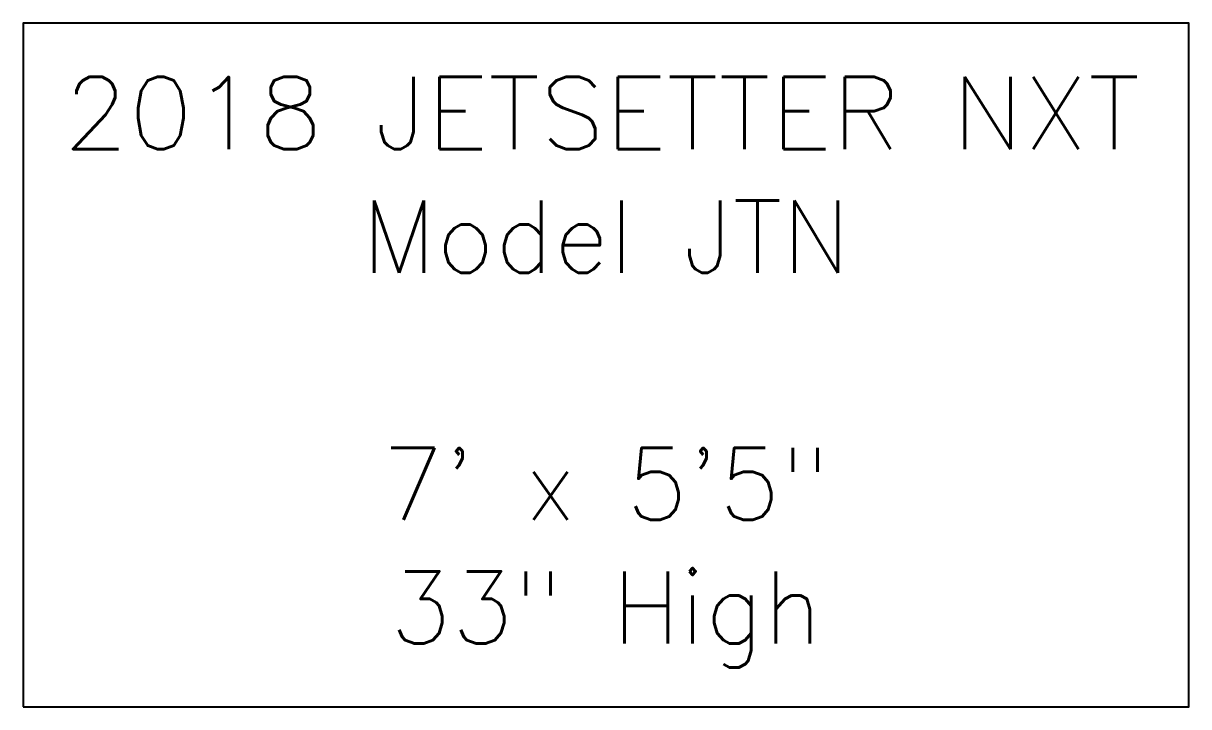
# Model space of a CAD drawing. Extents: x 526 to 610, y 679 to 808.
# Drawn here: x 536.6 to 601.3, y 770.5 to 808.4 of the extents above; entities that cross this region are included whole.
import ezdxf
from ezdxf.enums import TextEntityAlignment as Align

# ---------------------------------------------------------------- set-up
doc = ezdxf.new("R2010")
doc.units = 0
doc.header["$MEASUREMENT"] = 0
doc.layers.add('DIM', color=3, linetype='Continuous')
doc.styles.add('SIMPLEX', font='simplex')

msp = doc.modelspace()

# ---------------------------------------------------------------- linework, layer by layer
at = {"layer": 'DIM', "color": 4}
msp.add_lwpolyline([(536.587, 770.46), (601.253, 770.46), (601.253, 808.365), (536.587, 808.365)], close=True, dxfattribs=at)

# ---------------------------------------------------------------- texts
at = {"layer": 'DIM', "style": 'SIMPLEX', "width": 0.928001}
msp.add_text('2018 JETSETTER NXT', height=4, dxfattribs=at).set_placement((538.812, 801.389), (598.558, 801.389), align=Align.FIT)
at = {"layer": 'DIM', "style": 'SIMPLEX'}
for s, p in [('Model JTN', (568.92, 794.532)), ('7\' x 5\'5"', (568.92, 780.818)), ('33" High', (568.92, 773.96))]:
    msp.add_text(s, height=4, dxfattribs=at).set_placement(p, align=Align.CENTER)

doc.saveas('drawing.dxf')
